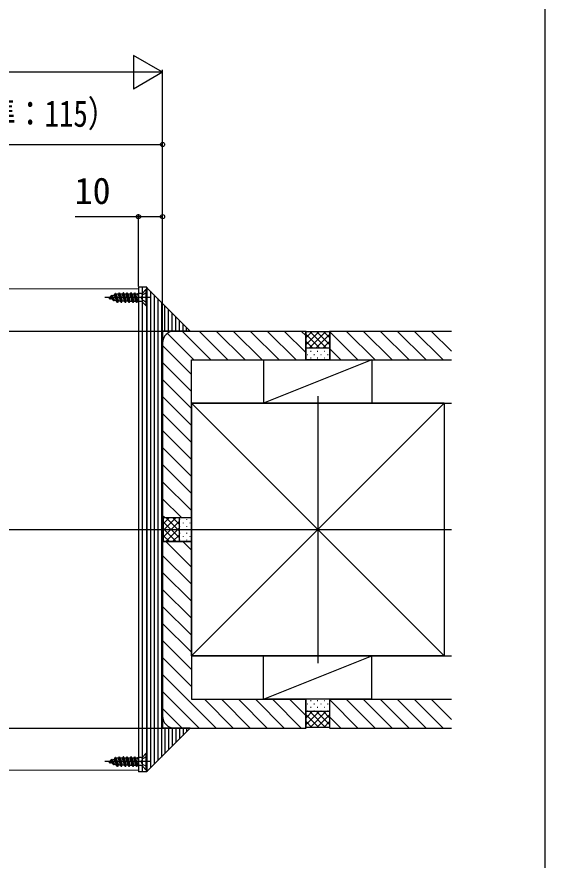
# Model space of a CAD drawing. Units: millimetres, scale not verified. Extents: x -875 to 875, y -1300 to 1292.
# Drawn here: x 655.5 to 875, y -1015.8 to -665.4 of the extents above; entities that cross this region are included whole.
import ezdxf
from ezdxf.enums import TextEntityAlignment as Align

# ---------------------------------------------------------------- set-up
doc = ezdxf.new("R2010")
doc.units = ezdxf.units.MM
doc.header["$LTSCALE"] = 8
doc.layers.add('0-4_YKK_12', color=2, linetype='Continuous', lineweight=18)
for name, color, linetype in [('0-5_YKK_13', 4, 'Continuous'), ('0-7_YKK_D', 6, 'Continuous'), ('0-8_YKK_ZWAK', 7, 'Continuous'), ('0-9_YSS_K', 3, 'Continuous'), ('0-A_YSS_KE', 3, 'Continuous')]:
    doc.layers.add(name, color=color, linetype=linetype)
doc.styles.add('ＭＳ ゴシック', font='')
doc.styles.get('ＭＳ ゴシック').set_extended_font_data('MS Gothic')

msp = doc.modelspace()

# ---------------------------------------------------------------- linework, layer by layer
at = {"layer": '0-4_YKK_12'}
for p, q in [((706.063, -778.435), (-103.938, -778.435)), ((706.063, -778.435), (706.063, -978.435)), ((706.063, -978.435), (-103.938, -978.435))]:
    msp.add_line(p, q, dxfattribs=at)
at = {"layer": '0-5_YKK_13'}
for p, q in [((709.563, -777.735), (706.062, -777.735)), ((706.062, -777.735), (706.062, -979.135)), ((707.562, -777.735), (707.562, -979.135)), ((709.563, -777.735), (709.563, -979.135)), ((694.586, -781.611), (694.948, -780.985)), ((695.048, -780.985), (694.948, -780.985)), ((695.25, -781.336), (695.048, -780.985)), ((695.842, -783.435), (695.048, -780.985)), ((695.25, -781.336), (696.145, -780.965)), ((696.145, -780.965), (696.538, -780.285)), ((697, -783.459), (696.145, -780.965)), ((697.333, -784.035), (696.538, -780.285)), ((696.638, -780.285), (696.538, -780.285)), ((697.433, -784.035), (696.638, -780.285)), ((696.859, -780.669), (696.638, -780.285)), ((696.859, -780.669), (697.123, -780.56)), ((696.859, -780.669), (697.736, -783.51)), ((697.824, -780.56), (697.123, -780.56)), ((697.824, -780.56), (698.128, -780.035)), ((698.619, -783.51), (697.824, -780.56)), ((698.128, -780.035), (698.923, -784.035)), ((698.228, -780.035), (698.128, -780.035)), ((698.531, -780.56), (698.228, -780.035)), ((699.023, -784.035), (698.228, -780.035)), ((698.531, -780.56), (699.326, -783.51)), ((699.414, -780.56), (698.531, -780.56)), ((699.414, -780.56), (699.717, -780.035)), ((700.209, -783.51), (699.414, -780.56)), ((699.818, -780.035), (699.717, -780.035)), ((700.513, -784.035), (699.717, -780.035)), ((700.121, -780.56), (699.818, -780.035)), ((699.818, -780.035), (700.612, -784.035)), ((700.121, -780.56), (700.916, -783.51)), ((701.004, -780.56), (700.121, -780.56)), ((701.004, -780.56), (701.308, -780.035)), ((701.799, -783.51), (701.004, -780.56)), ((701.408, -780.035), (701.308, -780.035)), ((702.102, -784.035), (701.308, -780.035)), ((701.711, -780.56), (701.408, -780.035)), ((701.408, -780.035), (702.203, -784.035)), ((702.594, -780.56), (701.711, -780.56)), ((701.711, -780.56), (702.506, -783.51)), ((702.594, -780.56), (702.898, -780.035)), ((703.389, -783.51), (702.594, -780.56)), ((703.693, -784.035), (702.898, -780.035)), ((702.998, -780.035), (702.898, -780.035)), ((703.301, -780.56), (702.998, -780.035)), ((702.998, -780.035), (703.793, -784.035)), ((703.301, -780.56), (704.096, -783.51)), ((704.184, -780.56), (703.301, -780.56)), ((704.184, -780.56), (704.487, -780.035)), ((704.979, -783.51), (704.184, -780.56)), ((705.283, -784.035), (704.487, -780.035)), ((704.588, -780.035), (704.487, -780.035)), ((704.891, -780.56), (704.588, -780.035)), ((704.588, -780.035), (705.382, -784.035)), ((704.891, -780.56), (705.686, -783.51)), ((705.774, -780.56), (704.891, -780.56)), ((705.774, -780.56), (705.975, -780.212)), ((705.975, -781.304), (705.774, -780.56)), ((705.975, -780.212), (705.975, -783.67)), ((707.116, -780.4), (705.975, -780.4)), ((707.747, -780.89), (707.139, -782.035)), ((707.562, -780.285), (707.562, -783.785)), ((709.563, -779.985), (707.747, -780.89)), ((709.313, -785.535), (709.313, -778.535)), ((709.563, -777.935), (709.563, -978.935)), ((709.563, -785.535), (709.563, -778.535)), ((711.062, -779.435), (711.062, -977.435)), ((712.562, -780.935), (712.562, -975.935)), ((711.062, -782.035), (692.068, -782.035)), ((693.563, -782.035), (694.586, -781.611)), ((693.563, -782.035), (695.365, -782.782)), ((694.153, -782.635), (693.883, -782.168)), ((694.253, -782.635), (694.153, -782.635)), ((694.253, -782.635), (694.399, -782.381)), ((695.365, -782.782), (694.586, -781.611)), ((696.055, -783.067), (695.25, -781.336)), ((695.743, -783.435), (695.365, -782.782)), ((695.842, -783.435), (696.055, -783.067)), ((696.055, -783.067), (697, -783.459)), ((697.333, -784.035), (697, -783.459)), ((697.433, -784.035), (697.333, -784.035)), ((697.433, -784.035), (697.736, -783.51)), ((698.619, -783.51), (697.736, -783.51)), ((698.923, -784.035), (698.619, -783.51)), ((699.023, -784.035), (698.923, -784.035)), ((699.023, -784.035), (699.326, -783.51)), ((700.209, -783.51), (699.326, -783.51)), ((700.513, -784.035), (700.209, -783.51)), ((700.612, -784.035), (700.513, -784.035)), ((700.612, -784.035), (700.916, -783.51)), ((701.799, -783.51), (700.916, -783.51)), ((702.103, -784.035), (701.799, -783.51)), ((702.203, -784.035), (702.102, -784.035)), ((702.203, -784.035), (702.506, -783.51)), ((702.506, -783.51), (703.389, -783.51)), ((703.693, -784.035), (703.389, -783.51)), ((703.793, -784.035), (703.693, -784.035)), ((703.793, -784.035), (704.096, -783.51)), ((704.096, -783.51), (704.979, -783.51)), ((705.283, -784.035), (704.979, -783.51)), ((705.382, -784.035), (705.283, -784.035)), ((705.382, -784.035), (705.686, -783.51)), ((705.686, -783.51), (705.975, -783.51)), ((707.116, -783.67), (705.975, -783.67)), ((709.313, -785.535), (707.682, -783.904)), ((714.062, -782.435), (714.062, -974.435)), ((715.563, -783.935), (715.563, -972.935)), ((709.563, -785.535), (709.313, -785.535)), ((717.063, -795.935), (717.063, -785.435)), ((718.563, -795.935), (718.563, -786.935)), ((720.062, -795.935), (720.062, -788.435)), ((721.562, -795.935), (721.562, -789.935)), ((723.063, -795.935), (723.063, -791.435)), ((724.563, -795.935), (724.563, -792.935)), ((726.063, -795.935), (726.063, -794.435)), ((716.063, -795.935), (716.063, -960.935)), ((727.563, -795.935), (716.063, -795.935)), ((727.563, -960.935), (709.563, -978.935)), ((727.563, -960.935), (716.063, -960.935)), ((717.063, -960.935), (717.063, -971.435)), ((718.563, -960.935), (718.563, -969.935)), ((720.062, -960.935), (720.062, -968.435)), ((721.562, -960.935), (721.562, -966.935)), ((723.063, -960.935), (723.063, -965.435)), ((724.563, -960.935), (724.563, -963.935)), ((726.063, -960.935), (726.063, -962.435)), ((694.586, -974.411), (694.947, -973.785)), ((695.047, -973.785), (694.947, -973.785)), ((695.25, -974.136), (695.047, -973.785)), ((695.842, -976.235), (695.047, -973.785)), ((695.25, -974.136), (696.145, -973.765)), ((696.145, -973.765), (696.537, -973.085)), ((697, -976.259), (696.145, -973.765)), ((697.332, -976.835), (696.537, -973.085)), ((696.638, -973.085), (696.537, -973.085)), ((697.433, -976.835), (696.638, -973.085)), ((696.859, -973.469), (696.638, -973.085)), ((696.859, -973.469), (697.123, -973.36)), ((696.859, -973.469), (697.736, -976.31)), ((697.824, -973.36), (697.123, -973.36)), ((697.824, -973.36), (698.128, -972.835)), ((698.619, -976.31), (697.824, -973.36)), ((698.128, -972.835), (698.922, -976.835)), ((698.228, -972.835), (698.128, -972.835)), ((698.531, -973.36), (698.228, -972.835)), ((699.023, -976.835), (698.228, -972.835)), ((698.531, -973.36), (699.326, -976.31)), ((699.414, -973.36), (698.531, -973.36)), ((699.414, -973.36), (699.717, -972.835)), ((700.209, -976.31), (699.414, -973.36)), ((699.818, -972.835), (699.717, -972.835)), ((700.513, -976.835), (699.717, -972.835)), ((700.121, -973.36), (699.818, -972.835)), ((699.818, -972.835), (700.612, -976.835)), ((700.121, -973.36), (700.916, -976.31)), ((701.004, -973.36), (700.121, -973.36)), ((701.004, -973.36), (701.308, -972.835)), ((701.799, -976.31), (701.004, -973.36)), ((701.408, -972.835), (701.308, -972.835)), ((702.102, -976.835), (701.308, -972.835)), ((701.711, -973.36), (701.408, -972.835)), ((701.408, -972.835), (702.203, -976.835)), ((702.594, -973.36), (701.711, -973.36)), ((701.711, -973.36), (702.506, -976.31)), ((702.594, -973.36), (702.898, -972.835)), ((703.389, -976.31), (702.594, -973.36)), ((703.693, -976.835), (702.898, -972.835)), ((702.997, -972.835), (702.898, -972.835)), ((703.301, -973.36), (702.997, -972.835)), ((702.997, -972.835), (703.793, -976.835)), ((703.301, -973.36), (704.096, -976.31)), ((704.184, -973.36), (703.301, -973.36)), ((704.184, -973.36), (704.487, -972.835)), ((704.979, -976.31), (704.184, -973.36)), ((705.283, -976.835), (704.487, -972.835)), ((704.587, -972.835), (704.487, -972.835)), ((704.891, -973.36), (704.587, -972.835)), ((704.587, -972.835), (705.382, -976.835)), ((704.891, -973.36), (705.686, -976.31)), ((705.774, -973.36), (704.891, -973.36)), ((705.774, -973.36), (705.975, -973.012)), ((705.975, -974.104), (705.774, -973.36)), ((705.975, -973.012), (705.975, -976.47)), ((707.116, -973.2), (705.975, -973.2)), ((707.747, -973.69), (707.139, -974.835)), ((707.562, -973.085), (707.562, -976.585)), ((709.563, -972.785), (707.747, -973.69)), ((709.313, -978.335), (709.313, -971.335)), ((709.563, -978.335), (709.563, -971.335)), ((711.062, -974.835), (692.068, -974.835)), ((693.563, -974.835), (694.586, -974.411)), ((693.563, -974.835), (695.365, -975.582)), ((694.153, -975.435), (693.883, -974.968)), ((694.253, -975.435), (694.153, -975.435)), ((694.253, -975.435), (694.399, -975.181)), ((695.365, -975.582), (694.586, -974.411)), ((696.055, -975.867), (695.25, -974.136)), ((695.743, -976.235), (695.365, -975.582)), ((695.842, -976.235), (696.055, -975.867)), ((696.055, -975.867), (697, -976.259)), ((697.332, -976.835), (697, -976.259)), ((697.433, -976.835), (697.332, -976.835)), ((697.433, -976.835), (697.736, -976.31)), ((698.619, -976.31), (697.736, -976.31)), ((698.922, -976.835), (698.619, -976.31)), ((699.023, -976.835), (698.922, -976.835)), ((699.023, -976.835), (699.326, -976.31)), ((700.209, -976.31), (699.326, -976.31)), ((700.513, -976.835), (700.209, -976.31)), ((700.612, -976.835), (700.513, -976.835)), ((700.612, -976.835), (700.916, -976.31)), ((701.799, -976.31), (700.916, -976.31)), ((702.102, -976.835), (701.799, -976.31)), ((702.203, -976.835), (702.102, -976.835)), ((702.203, -976.835), (702.506, -976.31)), ((702.506, -976.31), (703.389, -976.31)), ((703.693, -976.835), (703.389, -976.31)), ((703.793, -976.835), (703.693, -976.835)), ((703.793, -976.835), (704.096, -976.31)), ((704.096, -976.31), (704.979, -976.31)), ((705.283, -976.835), (704.979, -976.31)), ((705.382, -976.835), (705.282, -976.835)), ((705.382, -976.835), (705.686, -976.31)), ((705.686, -976.31), (705.975, -976.31)), ((707.116, -976.47), (705.975, -976.47)), ((709.313, -978.335), (707.682, -976.704)), ((709.563, -979.135), (706.062, -979.135)), ((709.563, -978.335), (709.313, -978.335))]:
    msp.add_line(p, q, dxfattribs=at)
for points in [[(695.842, -783.435), (695.743, -783.435), (694.948, -780.985)], [(709.563, -778.535), (709.313, -778.535), (707.682, -780.166)], [(709.563, -978.935), (709.563, -777.935), (727.563, -795.935)], [(709.563, -784.085), (707.747, -783.18), (707.139, -782.035)], [(695.842, -976.235), (695.743, -976.235), (694.947, -973.785)], [(709.563, -971.335), (709.313, -971.335), (707.682, -972.966)], [(709.563, -976.885), (707.747, -975.98), (707.139, -974.835)]]:
    msp.add_lwpolyline(points, dxfattribs=at)
for centre, start, end in [((707.116, -779.6), 270, 315), ((707.116, -784.47), 45, 90), ((707.116, -972.4), 270, 315), ((707.116, -977.27), 45, 90)]:
    msp.add_arc(centre, 0.8, start, end, dxfattribs=at)
at = {"layer": '0-7_YKK_D'}
for p, q in [((716.063, -688.435), (703.938, -681.435)), ((703.938, -681.435), (703.938, -695.435)), ((702.062, -688.435), (-99.938, -688.435)), ((716.063, -688.435), (691.814, -688.435)), ((716.063, -688.435), (703.938, -695.435)), ((716.063, -799.935), (716.063, -687.435)), ((716.063, -799.935), (716.063, -717.435)), ((601.062, -718.435), (716.063, -718.435)), ((706.062, -777.435), (706.062, -747.435)), ((716.063, -799.935), (716.063, -747.435))]:
    msp.add_line(p, q, dxfattribs=at)
msp.add_lwpolyline([(716.063, -748.435), (706.062, -748.435), (679.812, -748.435)], dxfattribs=at)
for centre in [(716.063, -718.435), (706.062, -748.435), (716.063, -748.435)]:
    msp.add_circle(centre, 0.875, dxfattribs=at)
at = {"layer": '0-8_YKK_ZWAK'}
msp.add_lwpolyline([(-875, -1299.6), (875, -1299.6), (875, 1250.4)], dxfattribs=at)
at = {"layer": '0-9_YSS_K'}
for p, q in [((-113.938, -795.935), (721.063, -795.935)), ((729.109, -807.935), (718.089, -796.915)), ((721.063, -795.935), (775.562, -795.935)), ((736.18, -807.935), (724.18, -795.935)), ((743.251, -807.935), (731.251, -795.935)), ((750.322, -807.935), (738.322, -795.935)), ((757.393, -807.935), (745.393, -795.935)), ((764.464, -807.935), (752.464, -795.935)), ((771.535, -807.935), (759.535, -795.935)), ((775.562, -804.891), (766.606, -795.935)), ((775.562, -797.82), (773.677, -795.935)), ((775.562, -795.935), (775.863, -796.235)), ((775.562, -795.935), (775.562, -807.935)), ((780.949, -796.235), (775.562, -801.621)), ((778.12, -796.235), (775.562, -798.793)), ((781.219, -802.935), (775.562, -797.278)), ((785.263, -796.235), (775.863, -796.235)), ((783.777, -796.235), (777.077, -802.935)), ((784.048, -802.935), (777.348, -796.235)), ((785.563, -797.278), (779.906, -802.935)), ((785.563, -801.621), (780.176, -796.235)), ((785.563, -798.793), (783.005, -796.235)), ((785.563, -795.935), (785.263, -796.235)), ((785.563, -807.935), (785.563, -795.935)), ((785.563, -795.935), (836.062, -795.935)), ((797.256, -807.935), (785.563, -796.241)), ((804.327, -807.935), (792.327, -795.935)), ((811.398, -807.935), (799.398, -795.935)), ((818.469, -807.935), (806.469, -795.935)), ((825.54, -807.935), (813.54, -795.935)), ((832.611, -807.935), (820.611, -795.935)), ((836.062, -804.315), (827.683, -795.935)), ((716.063, -873.435), (716.063, -800.935)), ((728.062, -813.96), (716.063, -801.96)), ((778.391, -802.935), (775.562, -800.106)), ((785.563, -800.106), (782.734, -802.935)), ((775.562, -802.935), (785.563, -802.935)), ((776.32, -803.035), (776.12, -803.035)), ((777.734, -804.45), (777.534, -804.45)), ((779.148, -803.035), (778.948, -803.035)), ((780.563, -804.45), (780.363, -804.45)), ((781.977, -803.035), (781.777, -803.035)), ((783.391, -804.45), (783.191, -804.45)), ((784.805, -803.035), (784.605, -803.035)), ((790.185, -807.935), (785.563, -803.312)), ((728.062, -821.031), (716.063, -809.031)), ((728.062, -807.935), (775.562, -807.935)), ((728.062, -873.435), (728.062, -807.935)), ((758.063, -807.935), (758.063, -825.935)), ((803.063, -807.935), (758.063, -825.935)), ((776.32, -805.864), (776.12, -805.864)), ((777.734, -807.278), (777.534, -807.278)), ((779.148, -805.864), (778.948, -805.864)), ((780.563, -807.278), (780.363, -807.278)), ((781.977, -805.864), (781.777, -805.864)), ((783.391, -807.278), (783.191, -807.278)), ((784.805, -805.864), (784.605, -805.864)), ((785.563, -807.935), (836.062, -807.935)), ((728.062, -828.102), (716.063, -816.102)), ((728.062, -835.173), (716.063, -823.173)), ((780.562, -822.935), (780.562, -933.935)), ((728.062, -825.935), (728.062, -930.935)), ((833.063, -825.935), (728.062, -825.935)), ((728.062, -825.935), (833.063, -930.935)), ((728.062, -930.935), (833.063, -825.935)), ((758.063, -825.935), (803.062, -825.935)), ((728.062, -842.244), (716.063, -830.244)), ((728.062, -849.315), (716.063, -837.315)), ((728.062, -856.386), (716.063, -844.386)), ((728.062, -863.457), (716.063, -851.457)), ((728.062, -870.528), (716.063, -858.528)), ((723.898, -873.435), (716.063, -865.599)), ((716.827, -873.435), (716.063, -872.67)), ((716.063, -873.435), (716.363, -873.735)), ((716.063, -873.435), (728.062, -873.435)), ((721.749, -873.435), (716.363, -878.821)), ((718.92, -873.435), (716.363, -875.993)), ((716.363, -873.735), (716.363, -883.135)), ((723.063, -874.95), (716.363, -881.65)), ((716.363, -875.22), (723.063, -881.92)), ((717.406, -873.435), (723.063, -879.092)), ((720.234, -873.435), (723.063, -876.263)), ((723.063, -883.435), (723.063, -873.435)), ((723.163, -874.192), (723.163, -874.392)), ((724.577, -875.606), (724.577, -875.806)), ((725.991, -874.192), (725.991, -874.392)), ((727.406, -875.606), (727.406, -875.806)), ((-283.938, -878.435), (836.062, -878.435)), ((716.363, -878.049), (721.749, -883.435)), ((723.063, -877.778), (717.406, -883.435)), ((723.163, -877.021), (723.163, -877.221)), ((724.577, -878.435), (724.577, -878.635)), ((725.991, -877.021), (725.991, -877.221)), ((727.406, -878.435), (727.406, -878.635)), ((716.363, -880.877), (718.92, -883.435)), ((723.063, -880.606), (720.234, -883.435)), ((723.163, -879.849), (723.163, -880.049)), ((723.163, -882.678), (723.163, -882.878)), ((724.577, -881.263), (724.577, -881.463)), ((725.991, -879.849), (725.991, -880.049)), ((725.991, -882.678), (725.991, -882.878)), ((727.406, -881.263), (727.406, -881.463)), ((716.063, -883.435), (716.363, -883.135)), ((716.063, -883.435), (728.062, -883.435)), ((716.063, -883.435), (716.063, -955.935)), ((728.062, -894.077), (717.42, -883.435)), ((728.062, -887.006), (724.491, -883.435)), ((728.062, -883.435), (728.062, -948.935)), ((728.062, -901.148), (716.063, -889.148)), ((728.062, -908.219), (716.063, -896.219)), ((728.062, -915.29), (716.063, -903.29)), ((728.062, -922.361), (716.063, -910.361)), ((728.062, -929.432), (716.063, -917.432)), ((728.062, -936.503), (716.063, -924.503)), ((728.062, -943.575), (716.063, -931.575)), ((803.063, -930.935), (758.063, -930.935)), ((758.063, -948.935), (803.063, -930.935)), ((803.063, -948.935), (803.063, -930.935)), ((738.352, -960.935), (716.063, -938.646)), ((731.281, -960.935), (716.063, -945.717)), ((728.062, -948.935), (775.562, -948.935)), ((745.423, -960.935), (733.423, -948.935)), ((752.494, -960.935), (740.494, -948.935)), ((759.565, -960.935), (747.565, -948.935)), ((766.636, -960.935), (754.636, -948.935)), ((773.707, -960.935), (761.707, -948.935)), ((775.562, -955.719), (768.778, -948.935)), ((775.562, -960.935), (775.562, -948.935)), ((785.563, -960.935), (785.563, -948.935)), ((785.563, -948.935), (836.062, -948.935)), ((797.256, -960.935), (785.563, -949.241)), ((804.327, -960.935), (792.327, -948.935)), ((811.398, -960.935), (799.398, -948.935)), ((818.469, -960.935), (806.469, -948.935)), ((825.54, -960.935), (813.54, -948.935)), ((832.611, -960.935), (820.611, -948.935)), ((836.062, -957.315), (827.683, -948.935)), ((724.21, -960.935), (716.063, -952.788)), ((776.32, -951.006), (776.12, -951.006)), ((777.734, -949.592), (777.534, -949.592)), ((777.734, -952.42), (777.534, -952.42)), ((779.148, -951.006), (778.948, -951.006)), ((780.563, -949.592), (780.363, -949.592)), ((780.563, -952.42), (780.363, -952.42)), ((781.977, -951.006), (781.777, -951.006)), ((783.391, -949.592), (783.191, -949.592)), ((783.391, -952.42), (783.191, -952.42)), ((784.805, -951.006), (784.605, -951.006)), ((778.391, -953.935), (775.562, -956.763)), ((781.219, -953.935), (775.562, -959.592)), ((775.562, -953.935), (785.563, -953.935)), ((780.949, -960.635), (775.562, -955.249)), ((776.32, -953.834), (776.12, -953.834)), ((783.777, -960.635), (777.077, -953.935)), ((784.048, -953.935), (777.348, -960.635)), ((779.148, -953.834), (778.948, -953.834)), ((785.563, -959.592), (779.906, -953.935)), ((785.563, -955.249), (780.176, -960.635)), ((781.977, -953.834), (781.777, -953.834)), ((785.563, -956.763), (782.734, -953.935)), ((784.805, -953.834), (784.605, -953.834)), ((790.185, -960.935), (785.563, -956.312)), ((778.12, -960.635), (775.562, -958.077)), ((785.563, -958.077), (783.005, -960.635)), ((-113.938, -960.935), (721.063, -960.935)), ((721.063, -960.935), (775.562, -960.935)), ((775.562, -960.935), (775.863, -960.635)), ((785.263, -960.635), (775.863, -960.635)), ((785.563, -960.935), (785.263, -960.635)), ((785.563, -960.935), (836.062, -960.935))]:
    msp.add_line(p, q, dxfattribs=at)
for points in [[(785.562, -795.935), (785.562, -807.935), (775.562, -807.935), (775.562, -795.935)], [(758.063, -807.935), (803.063, -807.935), (803.063, -825.935)], [(833.063, -825.935), (833.063, -930.935), (728.062, -930.935)], [(716.063, -873.435), (728.062, -873.435), (728.062, -883.435), (716.063, -883.435)], [(803.063, -948.935), (758.063, -948.935), (758.063, -930.935)], [(785.562, -960.935), (785.562, -948.935), (775.562, -948.935), (775.562, -960.935)]]:
    msp.add_lwpolyline(points, dxfattribs=at)
for centre, start, end in [((721.063, -800.935), 90, 180), ((721.063, -955.935), 180, 270)]:
    msp.add_arc(centre, 5, start, end, dxfattribs=at)
at = {"layer": '0-A_YSS_KE'}
msp.add_line((728.062, -930.935), (836.062, -930.935), dxfattribs=at)
msp.add_lwpolyline([(728.062, -930.935), (728.062, -825.935), (836.062, -825.935)], dxfattribs=at)

# ---------------------------------------------------------------- texts
at = {"layer": '0-7_YKK_D', "style": 'ＭＳ ゴシック', "width": 0.8}
msp.add_text('E （標準：115）', height=11, dxfattribs=at).set_placement((607.072, -714.389), align=Align.BOTTOM_LEFT)
at = {"layer": '0-7_YKK_D', "style": 'ＭＳ ゴシック'}
msp.add_text('10', height=11, dxfattribs=at).set_placement((679.511, -746.435), align=Align.BOTTOM_LEFT)

doc.saveas('drawing.dxf')
